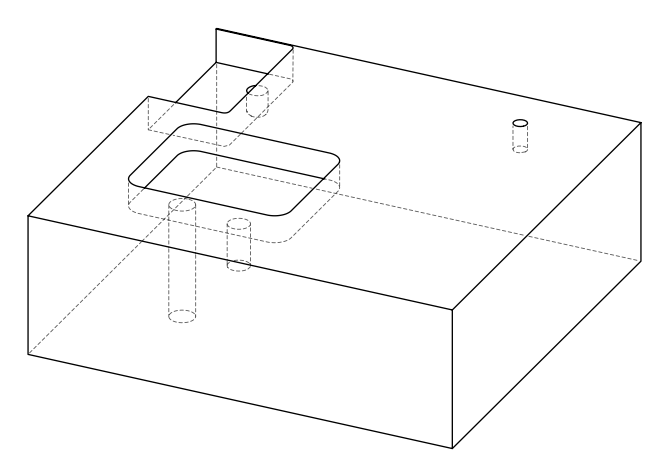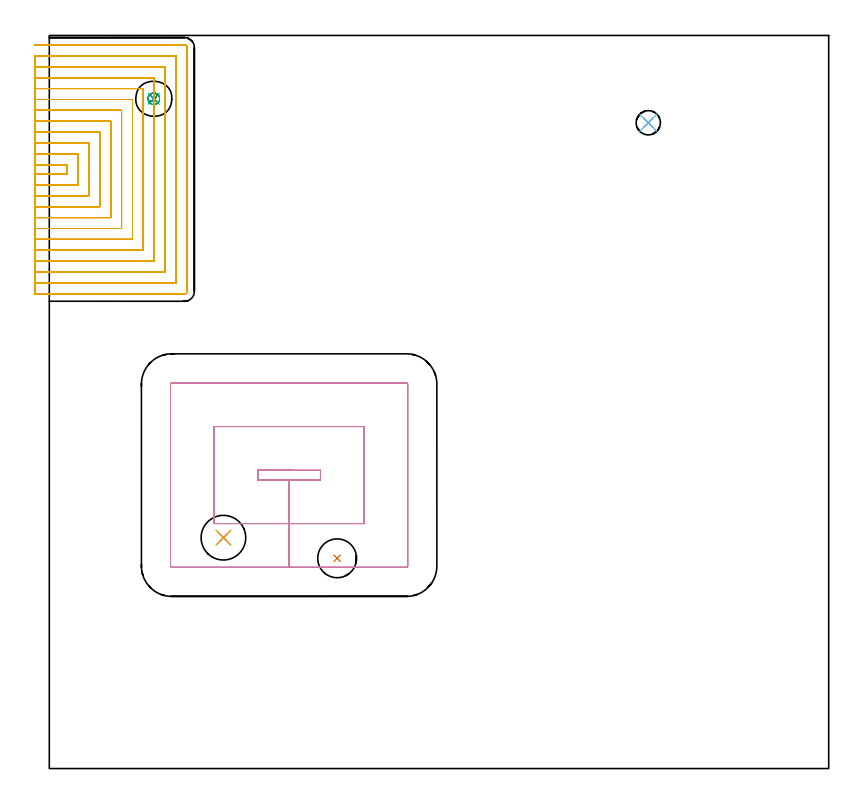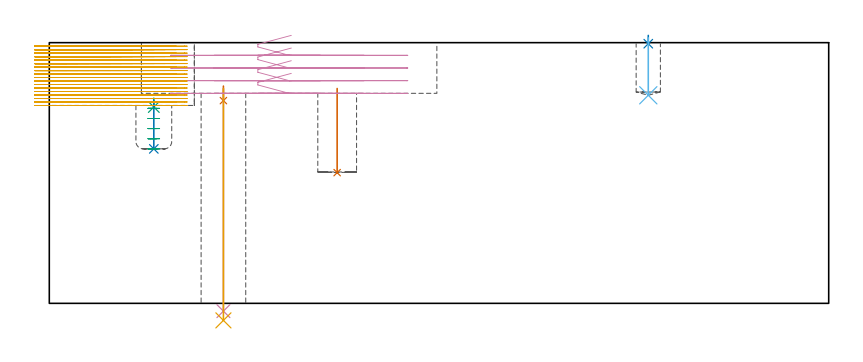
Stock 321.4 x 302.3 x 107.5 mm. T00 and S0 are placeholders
(PLAN: 11 operations, 8 tool changes, 108.4 min)
(1 SPOT_DRILL | STEP1HOLE | NXT0321_9005460120000 | 0.05 min | 2542 mm3)
(2 SPOT_DRILL_1 | STEP1POCKET | NXT0321_9005460120000 | 0.03 min | 1 mm3)
(3 SPOT_DRILL_2 | STEP1POCKET_2 | NXT0321_9005460120000 | 0.04 min | 2839 mm3)
(4 DRILL_THROUGH_HOLE_INTO_CENTER | STEP1HOLE | NXT0301_065 | 0.37 min | 5857 mm3)
(5 DRILL_TO_ENLARGE_THROUGH_HOLE | STEP1HOLE | UGT0301_253 | 0.39 min | 20155 mm3)
(6 DRILL_BLIND_HOLE_INTO_CENTER | STEP1POCKET | NXT0301_127 | 0.1 min | 1628 mm3)
(7 INDEXABLE_INSERT_DRILL_BLIND_HOLE_FROM_SOLID | STEP1POCKET_1 | NXT0302_003 | 0.14 min | 10724 mm3)
(8 DRILL_BLIND_HOLE_INTO_CENTER_1 | STEP1POCKET_2 | NXT0301_128 | 0.09 min | 1982 mm3)
(9 MILL_ROUGH_BLIND_HOLE_CONTOUR | STEP1POCKET_2 | UGT0201_089 | Spiral | 0.55 min | 2294 mm3)
(10 MILL_RECTANGULAR_POCKET | POCKET_RECTANGULAR_STRAIGHT | UGT0201_106 | Follow Part, ap 6, ae 75% | 5.7 min | 242049 mm3)
(11 MILL_SLOT | SLOT_PARTIAL_RECTANGULAR | NXT0201_008 | Follow Part, ap 1.5, ae 75% | 100.94 min | 164056 mm3)
(TOOL NXT0321_9005460120000 | NC Spot Drill, 142deg, 12mm, Carbide, Uncoated | D12 PA142 FL30 Z2)
(TOOL NXT0301_065 | Carbide Drill 9.4mm [860.1-0940-075A1-MM 2214] | D9.4 PA140 FL98 Z2)
(TOOL UGT0301_253 | Twist Drill 18.4 mm | D18.4 PA118 FL135 Z2)
(TOOL NXT0301_127 | Carbide Drill 10mm [861.1-1000-030A1-GP GC34] | D10 PA150 FL31.2 Z2)
(TOOL NXT0302_003 | Index. Insert Drill 16mm [880-D1600L20-05] | D16 PA176 FL80 Z2)
(TOOL NXT0301_128 | Carbide Drill 12mm [861.1-1200-036A1-GP GC34] | D12 PA150 FL37.4 Z2)
(TOOL UGT0201_089 | End mill 10 mm | D10 R3 FL22 Z4)
(TOOL UGT0201_106 | End Mill 24 mm | D24 FL25 Z2)
(TOOL NXT0201_008 | ENDMILL 6mm [2P460-0600-NA 1630] | D6 FL26 Z6)
(OP 1 SPOT_DRILL)
G17 G21 G94 G90
T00 M6
G54
G17 G0 G90 X71.8 Y95.2 S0 M3
G43 Z117.5 H0
G94 G81 G98 Z83.6 F250. R89.6
G80
M5
M2
(OP 2 SPOT_DRILL_1)
G17 G21 G94 G90
T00 M6
G54
G17 G0 G90 X247. Y266.3 S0 M3
G43 Z117.5 H0
G94 G81 G98 Z107.07 F250. R110.5
G80
M5
M2
(OP 3 SPOT_DRILL_2)
G17 G21 G94 G90
T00 M6
G54
G17 G0 G90 X43.1 Y276.2 S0 M3
G43 Z117.5 H0
G94 G81 G98 Z80.963 F250. R84.6
G80
M5
M2
(OP 4 DRILL_THROUGH_HOLE_INTO_CENTER)
G17 G21 G94 G90
T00 M6
G54
G17 G0 G90 X71.8 Y95.2 S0 M3
G43 Z117.5 H1
G94 G73 G98 Z-3.211 F250. Q8.981 R88.6
G80
M5
M2
(OP 5 DRILL_TO_ENLARGE_THROUGH_HOLE)
G17 G21 G94 G90
T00 M6
G54
G17 G0 G90 X71.8 Y95.2 S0 M3
G43 Z117.5 H0
G94 G73 G98 Z-7.028 F250. Q15.605 R88.6
G80
M5
M2
(OP 6 DRILL_BLIND_HOLE_INTO_CENTER)
G17 G21 G94 G90
T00 M6
G54
G17 G0 G90 X247. Y266.3 S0 M3
G43 Z117.5 H1
G94 G81 G98 Z85.8 F250. R109.5
G80
M5
M2
(OP 7 INDEXABLE_INSERT_DRILL_BLIND_HOLE_FROM_SOLID)
G17 G21 G94 G90
T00 M6
G54
G17 G0 G90 X118.7 Y86.7 S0 M3
G43 Z117.5 H1
G94 G81 G98 Z53.9 F250. R88.6
G80
M5
M2
(OP 8 DRILL_BLIND_HOLE_INTO_CENTER_1)
G17 G21 G94 G90
T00 M6
G54
G17 G0 G90 X43.1 Y276.2 S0 M3
G43 Z117.5 H1
G94 G81 G98 Z63.7 F250. R83.6
G80
M5
M2
(OP 9 MILL_ROUGH_BLIND_HOLE_CONTOUR)
G17 G21 G94 G90
T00 M6
G54
G17 G0 G90 X43.1 Y276.2 S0 M3
G43 Z117.5 H0
Z80.42
G94 G3 X43.242 Y278.458 R1.133 F250.
X40.719 Y276.501 R2.258
X42.799 Y273.819 R2.4
X40.719 Y276.501 R-2.4
X41.759 Y275.16 R1.2
X43.1 Y276.2 R1.2
G0 Z76.24
G3 X43.242 Y278.458 R1.133
X40.719 Y276.501 R2.258
X42.799 Y273.819 R2.4
X40.719 Y276.501 R-2.4
X41.759 Y275.16 R1.2
X43.1 Y276.2 R1.2
G0 Z117.5
Z72.06
G3 X43.242 Y278.458 R1.133
X40.719 Y276.501 R2.258
X42.799 Y273.819 R2.4
X40.719 Y276.501 R-2.4
X41.759 Y275.16 R1.2
X43.1 Y276.2 R1.2
G0 Z117.5
Z67.88
G3 X43.242 Y278.458 R1.133
X40.719 Y276.501 R2.258
X42.799 Y273.819 R2.4
X40.719 Y276.501 R-2.4
X41.759 Y275.16 R1.2
X43.1 Y276.2 R1.2
G0 Z117.5
Z63.7
G3 X43.242 Y278.458 R1.133
X40.719 Y276.501 R2.258
X42.799 Y273.819 R2.4
X40.719 Y276.501 R-2.4
X41.759 Y275.16 R1.2
X43.1 Y276.2 R1.2
G0 Z117.5
M5
M2
(OP 10 MILL_RECTANGULAR_POCKET)
G17 G21 G94 G90
T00 M6
G54
G17 G0 G90 X99.796 Y123. S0 M3
G43 Z117.5 H0
Z110.5
G94 G1 X86. Z106.803 F250.
Y119. Z105.731
X98.9 Z102.275
X111.8 F500.
Y123.
X86.
Y119.
X98.9
Y101.
X129.8
Y141.
X68.
Y101.
X98.9
Y83.
X147.3
G3 X147.8 Y83.5 R0.5
G1 Y158.5
G3 X147.3 Y159. R0.5
G1 X50.5
G3 X50. Y158.5 R0.5
G1 Y83.5
G3 X50.5 Y83. R0.5
G1 X98.9
X99.9
G0 X99.796 Y123. Z105.275
G1 X86. Z101.578 F250.
Y119. Z100.506
X98.9 Z97.05
X111.8 F500.
Y123.
X86.
Y119.
X98.9
Y101.
X129.8
Y141.
X68.
Y101.
X98.9
Y83.
X147.3
G3 X147.8 Y83.5 R0.5
G1 Y158.5
G3 X147.3 Y159. R0.5
G1 X50.5
G3 X50. Y158.5 R0.5
G1 Y83.5
G3 X50.5 Y83. R0.5
G1 X98.9
X99.9
G0 X99.796 Y123. Z100.05
G1 X86. Z96.353 F250.
Y119. Z95.282
X98.9 Z91.825
X111.8 F500.
Y123.
X86.
Y119.
X98.9
Y101.
X129.8
Y141.
X68.
Y101.
X98.9
Y83.
X147.3
G3 X147.8 Y83.5 R0.5
G1 Y158.5
G3 X147.3 Y159. R0.5
G1 X50.5
G3 X50. Y158.5 R0.5
G1 Y83.5
G3 X50.5 Y83. R0.5
G1 X98.9
X99.9
G0 X99.796 Y123. Z94.825
G1 X86. Z91.128 F250.
Y119. Z90.057
X98.9 Z86.6
X111.8 F500.
Y123.
X86.
Y119.
X98.9
Y101.
X129.8
Y141.
X68.
Y101.
X98.9
Y83.
X147.3
G3 X147.8 Y83.5 R0.5
G1 Y158.5
G3 X147.3 Y159. R0.5
G1 X50.5
G3 X50. Y158.5 R0.5
G1 Y83.5
G3 X50.5 Y83. R0.5
G1 X98.9
X99.9
G0 Z117.5
M5
M2
(OP 11 MILL_SLOT)
G17 G21 G94 G90
T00 M6
G54
G17 G0 G90 X-6. Y245.2 S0 M3
G43 Z117.5 H1
Z106.061
G94 G1 X-3. F250.
X7.3 F500.
Y248.9
X-3.
X-6. F250.
Y240.7
X-3.
X11.8 F500.
Y253.4
X-3.
X-6. F250.
Y236.2
X-3.
X16.3 F500.
Y257.9
X-3.
X-6. F250.
Y231.7
X-3.
X20.8 F500.
Y262.4
X-3.
X-6. F250.
Y227.2
X-3.
X25.3 F500.
Y266.9
X-3.
X-6. F250.
Y222.7
X-3.
X29.8 F500.
Y271.4
X-3.
X-6. F250.
Y218.2
X-3.
X34.3 F500.
Y275.9
X-3.
X-6. F250.
Y213.7
X-3.
X38.8 F500.
Y280.4
X-3.
X-6. F250.
Y209.2
X-3.
X43.3 F500.
Y273.213
Y276.213 F250.
Y276.185
Y279.185
Y284.9 F500.
X-3.
X-6. F250.
Y204.7
X-3.
X47.8 F500.
Y289.4
X-3.
X-6. F250.
Y200.2
X-3.
X52.3 F500.
Y293.9
X-3.
X-6. F250.
Y195.7
X-3.
X55.8 F500.
G3 X56.8 Y196.7 R1.
G1 Y297.4
G3 X55.8 Y298.4 R1.
G1 X-3.
X-6. F250.
G0 Y245.2 Z104.622
G1 X-3.
X7.3 F500.
Y248.9
X-3.
X-6. F250.
Y240.7
X-3.
X11.8 F500.
Y253.4
X-3.
X-6. F250.
Y236.2
X-3.
X16.3 F500.
Y257.9
X-3.
X-6. F250.
Y231.7
X-3.
X20.8 F500.
Y262.4
X-3.
X-6. F250.
Y227.2
X-3.
X25.3 F500.
Y266.9
X-3.
X-6. F250.
Y222.7
X-3.
X29.8 F500.
Y271.4
X-3.
X-6. F250.
Y218.2
X-3.
X34.3 F500.
Y275.9
X-3.
X-6. F250.
Y213.7
X-3.
X38.8 F500.
Y280.4
X-3.
X-6. F250.
Y209.2
X-3.
X43.3 F500.
Y273.213
Y276.213 F250.
Y276.185
Y279.185
Y284.9 F500.
X-3.
X-6. F250.
Y204.7
X-3.
X47.8 F500.
Y289.4
X-3.
X-6. F250.
Y200.2
X-3.
X52.3 F500.
Y293.9
X-3.
X-6. F250.
Y195.7
X-3.
X55.8 F500.
G3 X56.8 Y196.7 R1.
G1 Y297.4
G3 X55.8 Y298.4 R1.
G1 X-3.
X-6. F250.
G0 Y245.2 Z103.183
G1 X-3.
X7.3 F500.
Y248.9
X-3.
X-6. F250.
Y240.7
X-3.
X11.8 F500.
Y253.4
X-3.
X-6. F250.
Y236.2
X-3.
X16.3 F500.
Y257.9
X-3.
X-6. F250.
Y231.7
X-3.
X20.8 F500.
Y262.4
X-3.
X-6. F250.
Y227.2
X-3.
X25.3 F500.
Y266.9
X-3.
X-6. F250.
Y222.7
X-3.
X29.8 F500.
Y271.4
X-3.
X-6. F250.
Y218.2
X-3.
X34.3 F500.
Y275.9
X-3.
X-6. F250.
Y213.7
X-3.
X38.8 F500.
Y280.4
X-3.
X-6. F250.
Y209.2
X-3.
X43.3 F500.
Y273.213
Y276.213 F250.
Y276.185
Y279.185
Y284.9 F500.
X-3.
X-6. F250.
Y204.7
X-3.
X47.8 F500.
Y289.4
X-3.
X-6. F250.
Y200.2
X-3.
X52.3 F500.
Y293.9
X-3.
X-6. F250.
Y195.7
X-3.
X55.8 F500.
G3 X56.8 Y196.7 R1.
G1 Y297.4
G3 X55.8 Y298.4 R1.
G1 X-3.
X-6. F250.
G0 Y245.2 Z101.744
G1 X-3.
X7.3 F500.
Y248.9
X-3.
X-6. F250.
Y240.7
X-3.
X11.8 F500.
Y253.4
X-3.
X-6. F250.
Y236.2
X-3.
X16.3 F500.
Y257.9
X-3.
X-6. F250.
Y231.7
X-3.
X20.8 F500.
Y262.4
X-3.
X-6. F250.
Y227.2
X-3.
X25.3 F500.
Y266.9
X-3.
X-6. F250.
Y222.7
X-3.
X29.8 F500.
Y271.4
X-3.
X-6. F250.
Y218.2
X-3.
X34.3 F500.
Y275.9
X-3.
X-6. F250.
Y213.7
X-3.
X38.8 F500.
Y280.4
X-3.
X-6. F250.
Y209.2
X-3.
X43.3 F500.
Y273.213
Y276.213 F250.
Y276.185
Y279.185
Y284.9 F500.
X-3.
X-6. F250.
Y204.7
X-3.
X47.8 F500.
Y289.4
X-3.
X-6. F250.
Y200.2
X-3.
X52.3 F500.
Y293.9
X-3.
X-6. F250.
Y195.7
X-3.
X55.8 F500.
G3 X56.8 Y196.7 R1.
G1 Y297.4
G3 X55.8 Y298.4 R1.
G1 X-3.
X-6. F250.
G0 Y245.2 Z100.305
G1 X-3.
X7.3 F500.
Y248.9
X-3.
X-6. F250.
Y240.7
X-3.
X11.8 F500.
Y253.4
X-3.
X-6. F250.
Y236.2
X-3.
X16.3 F500.
Y257.9
X-3.
X-6. F250.
Y231.7
X-3.
X20.8 F500.
Y262.4
X-3.
X-6. F250.
Y227.2
X-3.
X25.3 F500.
Y266.9
X-3.
X-6. F250.
Y222.7
X-3.
X29.8 F500.
Y271.4
X-3.
X-6. F250.
Y218.2
X-3.
X34.3 F500.
Y275.9
X-3.
X-6. F250.
Y213.7
X-3.
X38.8 F500.
Y275.285
X38.749 Y275.636
X38.731 Y276.09
X38.724 Y276.533
X38.75 Y276.815
X38.8 Y277.033
Y280.4
X-3.
X-6. F250.
Y209.2
X-3.
X43.3 F500.
Y271.834
Y274.834 F250.
Y277.573
Y280.573
Y284.9 F500.
X-3.
X-6. F250.
Y204.7
X-3.
X47.8 F500.
Y289.4
X-3.
X-6. F250.
Y200.2
X-3.
X52.3 F500.
Y293.9
X-3.
X-6. F250.
Y195.7
X-3.
X55.8 F500.
G3 X56.8 Y196.7 R1.
G1 Y297.4
G3 X55.8 Y298.4 R1.
G1 X-3.
X-6. F250.
G0 Y245.2 Z98.867
G1 X-3.
X7.3 F500.
Y248.9
X-3.
X-6. F250.
Y240.7
X-3.
X11.8 F500.
Y253.4
X-3.
X-6. F250.
Y236.2
X-3.
X16.3 F500.
Y257.9
X-3.
X-6. F250.
Y231.7
X-3.
X20.8 F500.
Y262.4
X-3.
X-6. F250.
Y227.2
X-3.
X25.3 F500.
Y266.9
X-3.
X-6. F250.
Y222.7
X-3.
X29.8 F500.
Y271.4
X-3.
X-6. F250.
Y218.2
X-3.
X34.3 F500.
Y275.9
X-3.
X-6. F250.
Y213.7
X-3.
X38.8 F500.
Y275.285
X38.749 Y275.636
X38.731 Y276.09
X38.724 Y276.533
X38.75 Y276.815
X38.8 Y277.033
Y280.4
X-3.
X-6. F250.
Y209.2
X-3.
X43.3 F500.
Y271.834
Y274.834 F250.
Y277.573
Y280.573
Y284.9 F500.
X-3.
X-6. F250.
Y204.7
X-3.
X47.8 F500.
Y289.4
X-3.
X-6. F250.
Y200.2
X-3.
X52.3 F500.
Y293.9
X-3.
X-6. F250.
Y195.7
X-3.
X55.8 F500.
G3 X56.8 Y196.7 R1.
G1 Y297.4
G3 X55.8 Y298.4 R1.
G1 X-3.
X-6. F250.
G0 Y245.2 Z97.428
G1 X-3.
X7.3 F500.
Y248.9
X-3.
X-6. F250.
Y240.7
X-3.
X11.8 F500.
Y253.4
X-3.
X-6. F250.
Y236.2
X-3.
X16.3 F500.
Y257.9
X-3.
X-6. F250.
Y231.7
X-3.
X20.8 F500.
Y262.4
X-3.
X-6. F250.
Y227.2
X-3.
X25.3 F500.
Y266.9
X-3.
X-6. F250.
Y222.7
X-3.
X29.8 F500.
Y271.4
X-3.
X-6. F250.
Y218.2
X-3.
X34.3 F500.
Y275.9
X-3.
X-6. F250.
Y213.7
X-3.
X38.8 F500.
Y275.285
X38.749 Y275.636
X38.731 Y276.09
X38.724 Y276.533
X38.75 Y276.815
X38.8 Y277.033
Y280.4
X-3.
X-6. F250.
Y209.2
X-3.
X43.3 F500.
Y271.834
Y274.834 F250.
Y277.573
Y280.573
Y284.9 F500.
X-3.
X-6. F250.
Y204.7
X-3.
X47.8 F500.
Y289.4
X-3.
X-6. F250.
Y200.2
X-3.
X52.3 F500.
Y293.9
X-3.
X-6. F250.
Y195.7
X-3.
X55.8 F500.
G3 X56.8 Y196.7 R1.
G1 Y297.4
G3 X55.8 Y298.4 R1.
G1 X-3.
X-6. F250.
G0 Y245.2 Z95.989
G1 X-3.
X7.3 F500.
Y248.9
X-3.
X-6. F250.
Y240.7
X-3.
X11.8 F500.
Y253.4
X-3.
X-6. F250.
Y236.2
X-3.
X16.3 F500.
Y257.9
X-3.
X-6. F250.
Y231.7
X-3.
X20.8 F500.
Y262.4
X-3.
X-6. F250.
Y227.2
X-3.
X25.3 F500.
Y266.9
X-3.
X-6. F250.
Y222.7
X-3.
X29.8 F500.
Y271.4
X-3.
X-6. F250.
Y218.2
X-3.
X34.3 F500.
Y275.9
X-3.
X-6. F250.
Y213.7
X-3.
X38.8 F500.
Y275.285
X38.749 Y275.636
X38.731 Y276.09
X38.724 Y276.533
X38.75 Y276.815
X38.8 Y277.033
Y280.4
X-3.
X-6. F250.
Y209.2
X-3.
X43.3 F500.
Y271.834
Y274.834 F250.
Y277.573
Y280.573
Y284.9 F500.
X-3.
X-6. F250.
Y204.7
X-3.
X47.8 F500.
Y289.4
X-3.
X-6. F250.
Y200.2
X-3.
X52.3 F500.
Y293.9
X-3.
X-6. F250.
Y195.7
X-3.
X55.8 F500.
G3 X56.8 Y196.7 R1.
G1 Y297.4
G3 X55.8 Y298.4 R1.
G1 X-3.
X-6. F250.
G0 Y245.2 Z94.55
G1 X-3.
X7.3 F500.
Y248.9
X-3.
X-6. F250.
Y240.7
X-3.
X11.8 F500.
Y253.4
X-3.
X-6. F250.
Y236.2
X-3.
X16.3 F500.
Y257.9
X-3.
X-6. F250.
Y231.7
X-3.
X20.8 F500.
Y262.4
X-3.
X-6. F250.
Y227.2
X-3.
X25.3 F500.
Y266.9
X-3.
X-6. F250.
Y222.7
X-3.
X29.8 F500.
Y271.4
X-3.
X-6. F250.
Y218.2
X-3.
X34.3 F500.
Y275.9
X-3.
X-6. F250.
Y213.7
X-3.
X38.8 F500.
Y275.285
X38.749 Y275.636
X38.731 Y276.09
X38.724 Y276.533
X38.75 Y276.815
X38.8 Y277.033
Y280.4
X-3.
X-6. F250.
Y209.2
X-3.
X43.3 F500.
Y271.834
Y274.834 F250.
Y277.573
Y280.573
Y284.9 F500.
X-3.
X-6. F250.
Y204.7
X-3.
X47.8 F500.
Y289.4
X-3.
X-6. F250.
Y200.2
X-3.
X52.3 F500.
Y293.9
X-3.
X-6. F250.
Y195.7
X-3.
X55.8 F500.
G3 X56.8 Y196.7 R1.
G1 Y297.4
G3 X55.8 Y298.4 R1.
G1 X-3.
X-6. F250.
G0 Y245.2 Z93.111
G1 X-3.
X7.3 F500.
Y248.9
X-3.
X-6. F250.
Y240.7
X-3.
X11.8 F500.
Y253.4
X-3.
X-6. F250.
Y236.2
X-3.
X16.3 F500.
Y257.9
X-3.
X-6. F250.
Y231.7
X-3.
X20.8 F500.
Y262.4
X-3.
X-6. F250.
Y227.2
X-3.
X25.3 F500.
Y266.9
X-3.
X-6. F250.
Y222.7
X-3.
X29.8 F500.
Y271.4
X-3.
X-6. F250.
Y218.2
X-3.
X34.3 F500.
Y275.9
X-3.
X-6. F250.
Y213.7
X-3.
X38.8 F500.
Y275.285
X38.749 Y275.634
X38.731 Y276.112
X38.724 Y276.533
X38.75 Y276.815
X38.8 Y277.033
Y280.4
X-3.
X-6. F250.
Y209.2
X-3.
X43.3 F500.
Y271.834
Y274.834 F250.
Y277.573
Y280.573
Y284.9 F500.
X-3.
X-6. F250.
Y204.7
X-3.
X47.8 F500.
Y289.4
X-3.
X-6. F250.
Y200.2
X-3.
X52.3 F500.
Y293.9
X-3.
X-6. F250.
Y195.7
X-3.
X55.8 F500.
G3 X56.8 Y196.7 R1.
G1 Y297.4
G3 X55.8 Y298.4 R1.
G1 X-3.
X-6. F250.
G0 Y245.2 Z91.672
G1 X-3.
X7.3 F500.
Y248.9
X-3.
X-6. F250.
Y240.7
X-3.
X11.8 F500.
Y253.4
X-3.
X-6. F250.
Y236.2
X-3.
X16.3 F500.
Y257.9
X-3.
X-6. F250.
Y231.7
X-3.
X20.8 F500.
Y262.4
X-3.
X-6. F250.
Y227.2
X-3.
X25.3 F500.
Y266.9
X-3.
X-6. F250.
Y222.7
X-3.
X29.8 F500.
Y271.4
X-3.
X-6. F250.
Y218.2
X-3.
X34.3 F500.
Y275.9
X-3.
X-6. F250.
Y213.7
X-3.
X38.8 F500.
Y275.285
X38.749 Y275.634
X38.731 Y276.112
X38.724 Y276.533
X38.75 Y276.815
X38.8 Y277.033
Y280.4
X-3.
X-6. F250.
Y209.2
X-3.
X43.3 F500.
Y271.834
Y274.834 F250.
Y277.573
Y280.573
Y284.9 F500.
X-3.
X-6. F250.
Y204.7
X-3.
X47.8 F500.
Y289.4
X-3.
X-6. F250.
Y200.2
X-3.
X52.3 F500.
Y293.9
X-3.
X-6. F250.
Y195.7
X-3.
X55.8 F500.
G3 X56.8 Y196.7 R1.
G1 Y297.4
G3 X55.8 Y298.4 R1.
G1 X-3.
X-6. F250.
G0 Y245.2 Z90.233
G1 X-3.
X7.3 F500.
Y248.9
X-3.
X-6. F250.
Y240.7
X-3.
X11.8 F500.
Y253.4
X-3.
X-6. F250.
Y236.2
X-3.
X16.3 F500.
Y257.9
X-3.
X-6. F250.
Y231.7
X-3.
X20.8 F500.
Y262.4
X-3.
X-6. F250.
Y227.2
X-3.
X25.3 F500.
Y266.9
X-3.
X-6. F250.
Y222.7
X-3.
X29.8 F500.
Y271.4
X-3.
X-6. F250.
Y218.2
X-3.
X34.3 F500.
Y275.9
X-3.
X-6. F250.
Y213.7
X-3.
X38.8 F500.
Y275.285
X38.749 Y275.636
X38.731 Y276.09
X38.724 Y276.533
X38.75 Y276.815
X38.8 Y277.033
Y280.4
X-3.
X-6. F250.
Y209.2
X-3.
X43.3 F500.
Y271.834
Y274.834 F250.
Y277.573
Y280.573
Y284.9 F500.
X-3.
X-6. F250.
Y204.7
X-3.
X47.8 F500.
Y289.4
X-3.
X-6. F250.
Y200.2
X-3.
X52.3 F500.
Y293.9
X-3.
X-6. F250.
Y195.7
X-3.
X55.8 F500.
G3 X56.8 Y196.7 R1.
G1 Y297.4
G3 X55.8 Y298.4 R1.
G1 X-3.
X-6. F250.
G0 Y245.2 Z88.794
G1 X-3.
X7.3 F500.
Y248.9
X-3.
X-6. F250.
Y240.7
X-3.
X11.8 F500.
Y253.4
X-3.
X-6. F250.
Y236.2
X-3.
X16.3 F500.
Y257.9
X-3.
X-6. F250.
Y231.7
X-3.
X20.8 F500.
Y262.4
X-3.
X-6. F250.
Y227.2
X-3.
X25.3 F500.
Y266.9
X-3.
X-6. F250.
Y222.7
X-3.
X29.8 F500.
Y271.4
X-3.
X-6. F250.
Y218.2
X-3.
X34.3 F500.
Y275.9
X-3.
X-6. F250.
Y213.7
X-3.
X38.8 F500.
Y275.285
X38.749 Y275.636
X38.731 Y276.09
X38.724 Y276.533
X38.75 Y276.815
X38.8 Y277.033
Y280.4
X-3.
X-6. F250.
Y209.2
X-3.
X43.3 F500.
Y271.834
Y274.834 F250.
Y277.573
Y280.573
Y284.9 F500.
X-3.
X-6. F250.
Y204.7
X-3.
X47.8 F500.
Y289.4
X-3.
X-6. F250.
Y200.2
X-3.
X52.3 F500.
Y293.9
X-3.
X-6. F250.
Y195.7
X-3.
X55.8 F500.
G3 X56.8 Y196.7 R1.
G1 Y297.4
G3 X55.8 Y298.4 R1.
G1 X-3.
X-6. F250.
G0 Y245.2 Z87.356
G1 X-3.
X7.3 F500.
Y248.9
X-3.
X-6. F250.
Y240.7
X-3.
X11.8 F500.
Y253.4
X-3.
X-6. F250.
Y236.2
X-3.
X16.3 F500.
Y257.9
X-3.
X-6. F250.
Y231.7
X-3.
X20.8 F500.
Y262.4
X-3.
X-6. F250.
Y227.2
X-3.
X25.3 F500.
Y266.9
X-3.
X-6. F250.
Y222.7
X-3.
X29.8 F500.
Y271.4
X-3.
X-6. F250.
Y218.2
X-3.
X34.3 F500.
Y275.9
X-3.
X-6. F250.
Y213.7
X-3.
X38.8 F500.
Y275.285
X38.749 Y275.636
X38.731 Y276.09
X38.724 Y276.533
X38.75 Y276.815
X38.8 Y277.033
Y280.4
X-3.
X-6. F250.
Y209.2
X-3.
X43.3 F500.
Y271.834
Y274.834 F250.
Y277.573
Y280.573
Y284.9 F500.
X-3.
X-6. F250.
Y204.7
X-3.
X47.8 F500.
Y289.4
X-3.
X-6. F250.
Y200.2
X-3.
X52.3 F500.
Y293.9
X-3.
X-6. F250.
Y195.7
X-3.
X55.8 F500.
G3 X56.8 Y196.7 R1.
G1 Y297.4
G3 X55.8 Y298.4 R1.
G1 X-3.
X-6. F250.
G0 Y245.2 Z85.917
G1 X-3.
X7.3 F500.
Y248.9
X-3.
X-6. F250.
Y240.7
X-3.
X11.8 F500.
Y253.4
X-3.
X-6. F250.
Y236.2
X-3.
X16.3 F500.
Y257.9
X-3.
X-6. F250.
Y231.7
X-3.
X20.8 F500.
Y262.4
X-3.
X-6. F250.
Y227.2
X-3.
X25.3 F500.
Y266.9
X-3.
X-6. F250.
Y222.7
X-3.
X29.8 F500.
Y271.4
X-3.
X-6. F250.
Y218.2
X-3.
X34.3 F500.
Y275.9
X-3.
X-6. F250.
Y213.7
X-3.
X38.8 F500.
Y275.285
X38.749 Y275.636
X38.731 Y276.09
X38.724 Y276.533
X38.75 Y276.815
X38.8 Y277.033
Y280.4
X-3.
X-6. F250.
Y209.2
X-3.
X43.3 F500.
Y271.834
Y274.834 F250.
Y277.573
Y280.573
Y284.9 F500.
X-3.
X-6. F250.
Y204.7
X-3.
X47.8 F500.
Y289.4
X-3.
X-6. F250.
Y200.2
X-3.
X52.3 F500.
Y293.9
X-3.
X-6. F250.
Y195.7
X-3.
X55.8 F500.
G3 X56.8 Y196.7 R1.
G1 Y297.4
G3 X55.8 Y298.4 R1.
G1 X-3.
X-6. F250.
G0 Y245.2 Z84.478
G1 X-3.
X7.3 F500.
Y248.9
X-3.
X-6. F250.
Y240.7
X-3.
X11.8 F500.
Y253.4
X-3.
X-6. F250.
Y236.2
X-3.
X16.3 F500.
Y257.9
X-3.
X-6. F250.
Y231.7
X-3.
X20.8 F500.
Y262.4
X-3.
X-6. F250.
Y227.2
X-3.
X25.3 F500.
Y266.9
X-3.
X-6. F250.
Y222.7
X-3.
X29.8 F500.
Y271.4
X-3.
X-6. F250.
Y218.2
X-3.
X34.3 F500.
Y275.9
X-3.
X-6. F250.
Y213.7
X-3.
X38.8 F500.
Y275.285
X38.749 Y275.636
X38.731 Y276.09
X38.724 Y276.533
X38.75 Y276.815
X38.8 Y277.033
Y280.4
X-3.
X-6. F250.
Y209.2
X-3.
X43.3 F500.
Y271.834
Y274.834 F250.
Y277.573
Y280.573
Y284.9 F500.
X-3.
X-6. F250.
Y204.7
X-3.
X47.8 F500.
Y289.4
X-3.
X-6. F250.
Y200.2
X-3.
X52.3 F500.
Y293.9
X-3.
X-6. F250.
Y195.7
X-3.
X55.8 F500.
G3 X56.8 Y196.7 R1.
G1 Y297.4
G3 X55.8 Y298.4 R1.
G1 X-3.
X-6. F250.
G0 Y245.2 Z83.039
G1 X-3.
X7.3 F500.
Y248.9
X-3.
X-6. F250.
Y240.7
X-3.
X11.8 F500.
Y253.4
X-3.
X-6. F250.
Y236.2
X-3.
X16.3 F500.
Y257.9
X-3.
X-6. F250.
Y231.7
X-3.
X20.8 F500.
Y262.4
X-3.
X-6. F250.
Y227.2
X-3.
X25.3 F500.
Y266.9
X-3.
X-6. F250.
Y222.7
X-3.
X29.8 F500.
Y271.4
X-3.
X-6. F250.
Y218.2
X-3.
X34.3 F500.
Y275.9
X-3.
X-6. F250.
Y213.7
X-3.
X38.8 F500.
Y275.285
X38.749 Y275.634
X38.73 Y276.126
X38.724 Y276.533
X38.75 Y276.815
X38.8 Y277.033
Y280.4
X-3.
X-6. F250.
Y209.2
X-3.
X43.3 F500.
Y271.834
Y274.834 F250.
Y277.573
Y280.573
Y284.9 F500.
X-3.
X-6. F250.
Y204.7
X-3.
X47.8 F500.
Y289.4
X-3.
X-6. F250.
Y200.2
X-3.
X52.3 F500.
Y293.9
X-3.
X-6. F250.
Y195.7
X-3.
X55.8 F500.
G3 X56.8 Y196.7 R1.
G1 Y297.4
G3 X55.8 Y298.4 R1.
G1 X-3.
X-6. F250.
G0 Y245.2 Z81.6
G1 X-3.
X7.3 F500.
Y248.9
X-3.
X-6. F250.
Y240.7
X-3.
X11.8 F500.
Y253.4
X-3.
X-6. F250.
Y236.2
X-3.
X16.3 F500.
Y257.9
X-3.
X-6. F250.
Y231.7
X-3.
X20.8 F500.
Y262.4
X-3.
X-6. F250.
Y227.2
X-3.
X25.3 F500.
Y266.9
X-3.
X-6. F250.
Y222.7
X-3.
X29.8 F500.
Y271.4
X-3.
X-6. F250.
Y218.2
X-3.
X34.3 F500.
Y275.9
X-3.
X-6. F250.
Y213.7
X-3.
X38.8 F500.
Y275.285
X38.749 Y275.634
X38.73 Y276.126
X38.724 Y276.533
X38.75 Y276.815
X38.8 Y277.033
Y280.4
X-3.
X-6. F250.
Y209.2
X-3.
X43.3 F500.
Y271.834
Y274.834 F250.
Y277.573
Y280.573
Y284.9 F500.
X-3.
X-6. F250.
Y204.7
X-3.
X47.8 F500.
Y289.4
X-3.
X-6. F250.
Y200.2
X-3.
X52.3 F500.
Y293.9
X-3.
X-6. F250.
Y195.7
X-3.
X55.8 F500.
G3 X56.8 Y196.7 R1.
G1 Y297.4
G3 X55.8 Y298.4 R1.
G1 X-3.
X-6. F250.
G0 Z117.5
M5
M2
